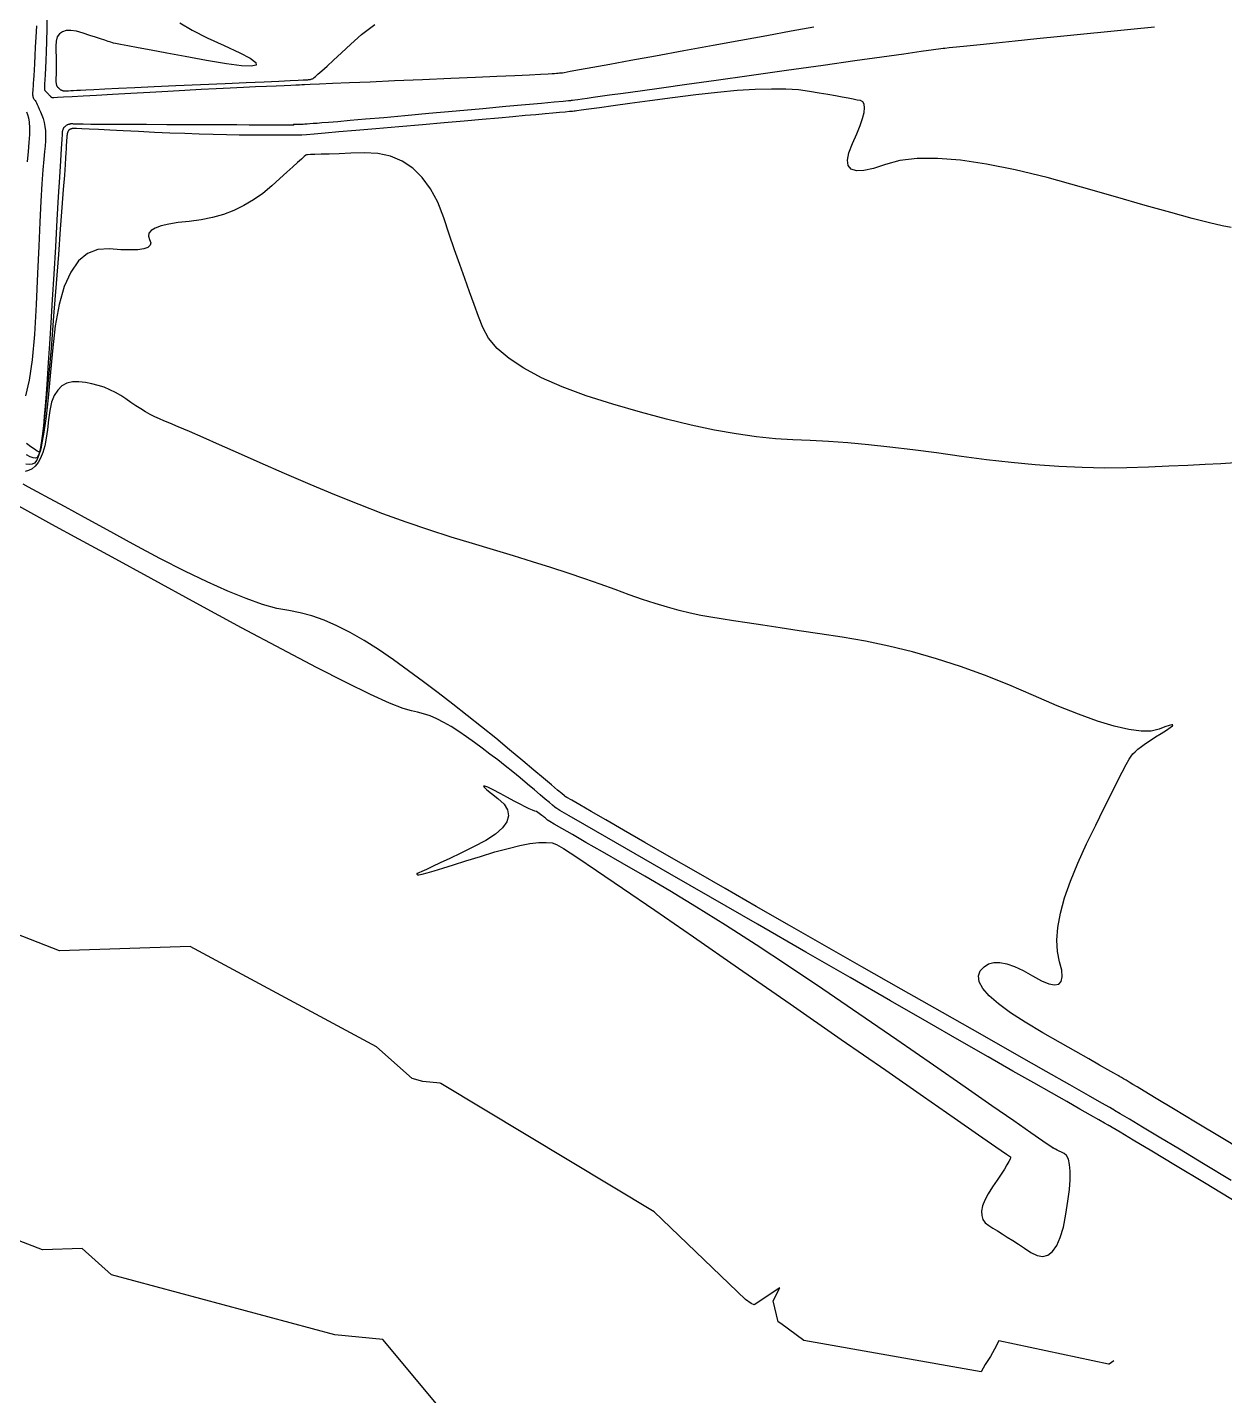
# Model space of a CAD drawing. Header units: metres. Extents: x 729358 to 732680, y 1423022 to 1426117.
# Drawn here: x 730748.8 to 730816, y 1425700.8 to 1425777.6 of the extents above; entities that cross this region are included whole.
import ezdxf

# ---------------------------------------------------------------- set-up
doc = ezdxf.new("R2010")
doc.units = ezdxf.units.M
doc.header["$MEASUREMENT"] = 0
for name, color, linetype in [('CONTOUR', 59, 'Continuous'), ('HR36 IE-Exi_Xref$0$CONTOUR', 8, 'Continuous'), ('HR36 IE-Exi_Xref$0$CONTOURINDEX', 10, 'Continuous'), ('INDEX-CON', 252, 'Continuous')]:
    doc.layers.add(name, color=color, linetype=linetype)

# ---------------------------------------------------------------- blocks, each defined once
blk = doc.blocks.new('ct 50 rai')
at = {"layer": 'CONTOUR'}
for points in [[(-253.243, -6.191), (-253.184, -6.331), (-253.13, -6.513), (-253.097, -6.761), (-253.082, -7.076), (-253.087, -7.457), (-253.111, -7.904), (-253.155, -8.418), (-253.217, -8.999)], [(-189.919, -1.419), (-191.244, -1.553), (-192.567, -1.687), (-193.887, -1.821), (-195.203, -1.955), (-196.516, -2.089), (-197.746, -2.215), (-198.813, -2.324), (-199.715, -2.416), (-200.454, -2.491), (-201.029, -2.55), (-201.44, -2.592), (-201.687, -2.617), (-201.771, -2.626), (-201.772, -2.626), (-201.774, -2.626), (-201.776, -2.626), (-201.777, -2.627), (-201.779, -2.627), (-201.781, -2.627), (-201.782, -2.627), (-201.784, -2.627), (-201.923, -2.647), (-202.336, -2.705), (-203.024, -2.802), (-203.986, -2.937), (-205.223, -3.111), (-206.735, -3.323), (-208.52, -3.574), (-210.581, -3.864), (-212.667, -4.157), (-214.531, -4.419), (-216.172, -4.649), (-217.59, -4.848), (-218.786, -5.015), (-219.759, -5.151), (-220.509, -5.255), (-221.037, -5.328), (-221.427, -5.382), (-221.766, -5.429), (-222.052, -5.468), (-222.286, -5.5), (-222.469, -5.525), (-222.599, -5.543), (-222.677, -5.554), (-222.704, -5.557), (-222.704, -5.557), (-222.705, -5.558), (-222.706, -5.558), (-222.708, -5.558), (-222.71, -5.558), (-222.712, -5.558), (-222.715, -5.559), (-222.718, -5.559), (-222.821, -5.569), (-223.124, -5.596), (-223.626, -5.642), (-224.329, -5.706), (-225.23, -5.788), (-226.332, -5.889), (-227.633, -6.007), (-229.134, -6.144), (-230.652, -6.282), (-232.005, -6.404), (-233.193, -6.511), (-234.216, -6.602), (-235.074, -6.677), (-235.768, -6.737), (-236.296, -6.781), (-236.659, -6.809), (-236.922, -6.829), (-237.15, -6.845), (-237.343, -6.859), (-237.5, -6.871), (-237.623, -6.88), (-237.711, -6.886), (-237.763, -6.89), (-237.781, -6.891), (-237.781, -6.891), (-237.783, -6.891), (-237.785, -6.891), (-237.787, -6.891), (-237.791, -6.892), (-237.795, -6.892), (-237.801, -6.892), (-237.807, -6.892), (-237.817, -6.893), (-237.834, -6.893), (-237.86, -6.893), (-237.892, -6.894), (-237.932, -6.894), (-237.98, -6.894), (-238.035, -6.895), (-238.098, -6.895), (-238.158, -6.896), (-238.207, -6.897), (-238.243, -6.899), (-238.267, -6.901), (-238.279, -6.904), (-238.28, -6.908), (-238.268, -6.912), (-238.244, -6.916), (-238.235, -6.92), (-238.267, -6.924), (-238.341, -6.927), (-238.456, -6.929), (-238.613, -6.93), (-238.812, -6.931), (-239.052, -6.931), (-239.333, -6.93), (-239.692, -6.929), (-240.164, -6.927), (-240.749, -6.924), (-241.448, -6.922), (-242.259, -6.918), (-243.184, -6.915), (-244.222, -6.911), (-245.373, -6.906), (-246.509, -6.902), (-247.504, -6.897), (-248.356, -6.893), (-249.065, -6.889), (-249.633, -6.885), (-250.058, -6.881), (-250.341, -6.877), (-250.482, -6.874), (-250.547, -6.87), (-250.604, -6.868), (-250.652, -6.865), (-250.692, -6.863), (-250.723, -6.862), (-250.745, -6.861), (-250.759, -6.861), (-250.765, -6.861), (-250.768, -6.862), (-250.774, -6.864), (-250.783, -6.866), (-250.796, -6.87), (-250.813, -6.874), (-250.833, -6.879), (-250.856, -6.885), (-250.883, -6.892), (-250.911, -6.9), (-250.938, -6.909), (-250.965, -6.92), (-250.99, -6.933), (-251.014, -6.947), (-251.038, -6.963), (-251.061, -6.981), (-251.083, -7), (-251.103, -7.018), (-251.121, -7.035), (-251.135, -7.049), (-251.148, -7.06), (-251.157, -7.07), (-251.164, -7.077), (-251.169, -7.081), (-251.17, -7.083), (-251.171, -7.086), (-251.173, -7.092), (-251.177, -7.101), (-251.181, -7.114), (-251.186, -7.13), (-251.193, -7.149), (-251.2, -7.171), (-251.209, -7.197), (-251.218, -7.223), (-251.225, -7.246), (-251.231, -7.265), (-251.237, -7.281), (-251.241, -7.294), (-251.244, -7.303), (-251.245, -7.309), (-251.246, -7.311), (-251.246, -7.312), (-251.246, -7.313), (-251.246, -7.314), (-251.246, -7.315), (-251.246, -7.316), (-251.247, -7.317), (-251.247, -7.318), (-251.247, -7.32), (-251.247, -7.321), (-251.247, -7.322), (-251.247, -7.323), (-251.248, -7.325), (-251.248, -7.326), (-251.248, -7.327), (-251.248, -7.328), (-251.248, -7.329), (-251.254, -7.431), (-251.272, -7.733), (-251.302, -8.236), (-251.343, -8.939), (-251.397, -9.843), (-251.462, -10.948), (-251.539, -12.253), (-251.628, -13.759), (-251.719, -15.304), (-251.806, -16.727), (-251.886, -18.028), (-251.961, -19.208), (-252.03, -20.265), (-252.093, -21.2), (-252.151, -22.014), (-252.203, -22.705), (-252.25, -23.297), (-252.295, -23.813), (-252.337, -24.251), (-252.375, -24.613), (-252.412, -24.897), (-252.445, -25.105), (-252.475, -25.236), (-252.502, -25.291), (-252.553, -25.284), (-252.652, -25.231), (-252.8, -25.133), (-252.998, -24.99), (-253.244, -24.802)], [(-185.393, -25.899), (-186.188, -25.942), (-187.073, -25.988), (-188.047, -26.037), (-189.11, -26.089), (-190.263, -26.145), (-191.475, -26.184), (-192.715, -26.191), (-193.985, -26.165), (-195.283, -26.105), (-196.61, -26.011), (-197.965, -25.885), (-199.35, -25.725), (-200.763, -25.532), (-202.16, -25.334), (-203.496, -25.159), (-204.77, -25.008), (-205.984, -24.879), (-207.136, -24.774), (-208.227, -24.692), (-209.257, -24.633), (-210.225, -24.598), (-211.204, -24.546), (-212.264, -24.437), (-213.405, -24.273), (-214.628, -24.052), (-215.932, -23.775), (-217.317, -23.442), (-218.784, -23.053), (-220.332, -22.607), (-221.836, -22.126), (-223.17, -21.628), (-224.336, -21.113), (-225.332, -20.583), (-226.159, -20.036), (-226.816, -19.473), (-227.305, -18.894), (-227.624, -18.299), (-227.863, -17.674), (-228.113, -17.008), (-228.372, -16.3), (-228.641, -15.551), (-228.921, -14.76), (-229.21, -13.927), (-229.51, -13.052), (-229.819, -12.136), (-230.164, -11.259), (-230.57, -10.502), (-231.038, -9.866), (-231.566, -9.35), (-232.155, -8.954), (-232.805, -8.678), (-233.516, -8.523), (-234.288, -8.489), (-235.041, -8.513), (-235.695, -8.533), (-236.249, -8.551), (-236.703, -8.565), (-237.057, -8.576), (-237.312, -8.584), (-237.468, -8.589), (-237.524, -8.59), (-237.56, -8.618), (-237.655, -8.7), (-237.81, -8.837), (-238.025, -9.029), (-238.3, -9.276), (-238.634, -9.577), (-239.028, -9.934), (-239.481, -10.345), (-239.976, -10.76), (-240.495, -11.127), (-241.039, -11.447), (-241.606, -11.72), (-242.197, -11.945), (-242.812, -12.122), (-243.451, -12.252), (-244.114, -12.335), (-244.739, -12.403), (-245.265, -12.487), (-245.692, -12.589), (-246.019, -12.707), (-246.247, -12.843), (-246.376, -12.996), (-246.405, -13.166), (-246.335, -13.353), (-246.266, -13.532), (-246.297, -13.679), (-246.428, -13.793), (-246.66, -13.875), (-246.992, -13.924), (-247.425, -13.94), (-247.959, -13.925), (-248.592, -13.876), (-249.241, -13.909), (-249.819, -14.137), (-250.325, -14.56), (-250.761, -15.179), (-251.126, -15.992), (-251.42, -17.001), (-251.642, -18.205), (-251.794, -19.604), (-251.912, -21.012), (-252.031, -22.243), (-252.153, -23.297), (-252.277, -24.175), (-252.402, -24.875), (-252.531, -25.399), (-252.661, -25.745), (-252.793, -25.915), (-252.936, -25.976), (-253.098, -25.998), (-253.279, -25.979)], [(-185.198, -67.489), (-187.119, -66.335), (-188.744, -65.358), (-190.074, -64.558), (-191.109, -63.936), (-191.849, -63.492), (-192.294, -63.224), (-192.444, -63.134), (-192.446, -63.133), (-192.448, -63.132), (-192.45, -63.131), (-192.451, -63.13), (-192.453, -63.129), (-192.454, -63.128), (-192.455, -63.127), (-192.456, -63.127), (-192.523, -63.089), (-192.722, -62.976), (-193.053, -62.787), (-193.517, -62.524), (-194.113, -62.185), (-194.841, -61.771), (-195.702, -61.282), (-196.695, -60.718), (-197.864, -60.052), (-199.252, -59.258), (-200.861, -58.337), (-202.69, -57.287), (-204.739, -56.11), (-207.007, -54.805), (-209.496, -53.373), (-212.204, -51.812), (-214.847, -50.289), (-217.137, -48.969), (-219.074, -47.852), (-220.66, -46.938), (-221.893, -46.228), (-222.774, -45.72), (-223.303, -45.415), (-223.479, -45.313), (-223.505, -45.292), (-223.582, -45.227), (-223.711, -45.119), (-223.89, -44.969), (-224.121, -44.775), (-224.402, -44.538), (-224.735, -44.259), (-225.119, -43.936), (-225.531, -43.594), (-225.948, -43.254), (-226.369, -42.917), (-226.795, -42.584), (-227.226, -42.253), (-227.661, -41.925), (-228.101, -41.601), (-228.546, -41.279), (-228.985, -40.976), (-229.409, -40.708), (-229.818, -40.475), (-230.211, -40.276), (-230.59, -40.112), (-230.953, -39.984), (-231.3, -39.889), (-231.633, -39.83), (-232.106, -39.699), (-232.876, -39.388), (-233.942, -38.899), (-235.306, -38.231), (-236.965, -37.384), (-238.922, -36.358), (-241.175, -35.154), (-243.725, -33.77), (-246.254, -32.389), (-248.447, -31.192), (-250.302, -30.179), (-251.821, -29.35), (-253.002, -28.705), (-253.846, -28.243)]]:
    blk.add_lwpolyline(points, dxfattribs=at)
at = {"layer": 'CONTOUR', "flags": 128}
blk.add_lwpolyline([(-252.101, -0.618), (-252.106, -1.497), (-252.119, -2.231), (-252.142, -2.821), (-252.168, -3.307), (-252.19, -3.729), (-252.208, -4.088), (-252.222, -4.383), (-252.233, -4.616), (-252.24, -4.784), (-252.243, -4.89), (-252.242, -4.932), (-252.237, -4.945), (-252.227, -4.961), (-252.213, -4.981), (-252.194, -5.005), (-252.171, -5.033), (-252.143, -5.065), (-252.11, -5.1), (-252.073, -5.14), (-252.036, -5.179), (-252.002, -5.214), (-251.973, -5.244), (-251.948, -5.271), (-251.927, -5.293), (-251.91, -5.31), (-251.897, -5.323), (-251.888, -5.332), (-251.881, -5.339), (-251.874, -5.345), (-251.867, -5.351), (-251.859, -5.356), (-251.851, -5.36), (-251.842, -5.364), (-251.833, -5.367), (-251.824, -5.37), (-251.816, -5.372), (-251.808, -5.374), (-251.801, -5.376), (-251.795, -5.378), (-251.791, -5.379), (-251.787, -5.379), (-251.785, -5.38), (-251.783, -5.38), (-251.713, -5.376), (-251.507, -5.365), (-251.164, -5.345), (-250.684, -5.318), (-250.067, -5.283), (-249.313, -5.241), (-248.423, -5.191), (-247.396, -5.133), (-246.327, -5.073), (-245.314, -5.018), (-244.355, -4.966), (-243.451, -4.919), (-242.603, -4.875), (-241.809, -4.836), (-241.069, -4.8), (-240.385, -4.769), (-239.769, -4.742), (-239.235, -4.718), (-238.784, -4.698), (-238.414, -4.681), (-238.126, -4.669), (-237.921, -4.66), (-237.797, -4.654), (-237.756, -4.652), (-237.755, -4.652), (-237.755, -4.652), (-237.754, -4.652), (-237.754, -4.652), (-237.753, -4.652), (-237.752, -4.652), (-237.751, -4.652), (-237.751, -4.652), (-237.645, -4.647), (-237.328, -4.634), (-236.802, -4.611), (-236.065, -4.58), (-235.117, -4.54), (-233.96, -4.49), (-232.592, -4.432), (-231.013, -4.365), (-229.427, -4.297), (-228.033, -4.237), (-226.834, -4.184), (-225.827, -4.139), (-225.015, -4.101), (-224.395, -4.071), (-223.969, -4.048), (-223.737, -4.034), (-223.61, -4.023), (-223.5, -4.014), (-223.406, -4.006), (-223.33, -4), (-223.27, -3.995), (-223.228, -3.992), (-223.202, -3.989), (-223.193, -3.989), (-223.192, -3.988), (-223.19, -3.988), (-223.188, -3.988), (-223.184, -3.988), (-223.181, -3.987), (-223.176, -3.987), (-223.171, -3.986), (-223.165, -3.986), (-223.053, -3.966), (-222.729, -3.907), (-222.194, -3.809), (-221.448, -3.673), (-220.49, -3.497), (-219.321, -3.283), (-217.94, -3.03), (-216.348, -2.738), (-214.698, -2.436), (-213.142, -2.153), (-211.681, -1.888), (-210.314, -1.641), (-209.042, -1.413)], dxfattribs=at)
at = {"layer": 'INDEX-CON'}
for points in [[(-252.689, -1.352), (-252.723, -1.981), (-252.754, -2.545), (-252.782, -3.043), (-252.806, -3.476), (-252.827, -3.845), (-252.844, -4.148), (-252.859, -4.386), (-252.871, -4.578), (-252.881, -4.746), (-252.89, -4.887), (-252.898, -5.004), (-252.903, -5.095), (-252.907, -5.161), (-252.91, -5.201), (-252.911, -5.216), (-252.91, -5.22), (-252.909, -5.228), (-252.907, -5.238), (-252.905, -5.251), (-252.901, -5.268), (-252.897, -5.288), (-252.891, -5.311), (-252.885, -5.337), (-252.878, -5.364), (-252.869, -5.39), (-252.859, -5.415), (-252.847, -5.439), (-252.834, -5.462), (-252.819, -5.484), (-252.802, -5.504), (-252.784, -5.523), (-252.761, -5.553), (-252.73, -5.604), (-252.692, -5.677), (-252.646, -5.771), (-252.592, -5.886), (-252.531, -6.024), (-252.461, -6.182), (-252.385, -6.362), (-252.311, -6.561), (-252.254, -6.777), (-252.212, -7.009), (-252.186, -7.258), (-252.175, -7.523), (-252.179, -7.804), (-252.2, -8.103), (-252.236, -8.417), (-252.281, -8.834), (-252.33, -9.438), (-252.383, -10.229), (-252.439, -11.208), (-252.499, -12.375), (-252.563, -13.728), (-252.631, -15.27), (-252.702, -16.998), (-252.795, -18.686), (-252.927, -20.106), (-253.099, -21.258), (-253.311, -22.141)], [(-244.646, -1.188), (-243.942, -1.601), (-243.111, -2.025), (-242.154, -2.461), (-241.276, -2.862), (-240.684, -3.178), (-240.379, -3.409), (-240.36, -3.555), (-240.627, -3.617), (-241.18, -3.595), (-242.019, -3.488), (-243.144, -3.296), (-244.335, -3.076), (-245.372, -2.884), (-246.255, -2.721), (-246.984, -2.585), (-247.558, -2.477), (-247.978, -2.398), (-248.244, -2.347), (-248.356, -2.324), (-248.412, -2.307), (-248.514, -2.275), (-248.66, -2.228), (-248.852, -2.165), (-249.088, -2.088), (-249.368, -1.995), (-249.694, -1.887), (-250.065, -1.764), (-250.432, -1.661), (-250.75, -1.613), (-251.017, -1.622), (-251.234, -1.685), (-251.401, -1.805), (-251.518, -1.98), (-251.585, -2.21), (-251.601, -2.496), (-251.593, -2.797), (-251.587, -3.07), (-251.583, -3.316), (-251.58, -3.535), (-251.579, -3.727), (-251.58, -3.891), (-251.583, -4.029), (-251.587, -4.139), (-251.592, -4.232), (-251.595, -4.316), (-251.596, -4.39), (-251.596, -4.456), (-251.594, -4.514), (-251.591, -4.562), (-251.586, -4.602), (-251.58, -4.632), (-251.573, -4.658), (-251.566, -4.68), (-251.559, -4.701), (-251.551, -4.72), (-251.544, -4.736), (-251.536, -4.749), (-251.529, -4.761), (-251.521, -4.77), (-251.513, -4.779), (-251.503, -4.789), (-251.491, -4.801), (-251.479, -4.814), (-251.465, -4.828), (-251.45, -4.844), (-251.433, -4.861), (-251.415, -4.879), (-251.396, -4.897), (-251.376, -4.914), (-251.355, -4.929), (-251.333, -4.943), (-251.311, -4.955), (-251.287, -4.966), (-251.263, -4.975), (-251.238, -4.983), (-251.214, -4.989), (-251.192, -4.995), (-251.174, -5), (-251.158, -5.004), (-251.145, -5.007), (-251.135, -5.009), (-251.128, -5.01), (-251.123, -5.011), (-251.107, -5.01), (-251.062, -5.007), (-250.99, -5.003), (-250.891, -4.998), (-250.763, -4.991), (-250.609, -4.982), (-250.426, -4.972), (-250.216, -4.96), (-249.915, -4.944), (-249.459, -4.922), (-248.848, -4.893), (-248.083, -4.857), (-247.162, -4.815), (-246.087, -4.766), (-244.858, -4.711), (-243.473, -4.649), (-242.102, -4.588), (-240.914, -4.535), (-239.909, -4.491), (-239.086, -4.454), (-238.445, -4.425), (-237.987, -4.405), (-237.711, -4.393), (-237.618, -4.388), (-237.616, -4.388), (-237.612, -4.388), (-237.608, -4.388), (-237.602, -4.388), (-237.596, -4.387), (-237.589, -4.387), (-237.58, -4.387), (-237.571, -4.386), (-237.559, -4.386), (-237.544, -4.385), (-237.525, -4.383), (-237.503, -4.382), (-237.476, -4.38), (-237.447, -4.378), (-237.413, -4.375), (-237.376, -4.372), (-237.338, -4.367), (-237.301, -4.36), (-237.265, -4.35), (-237.229, -4.338), (-237.195, -4.323), (-237.162, -4.305), (-237.129, -4.284), (-237.098, -4.261), (-237.03, -4.202), (-236.886, -4.074), (-236.667, -3.876), (-236.373, -3.609), (-236.004, -3.273), (-235.559, -2.867), (-235.039, -2.392), (-234.444, -1.848), (-233.688, -1.275)], [(-185.619, -12.687), (-186.111, -12.589), (-186.839, -12.415), (-187.802, -12.164), (-189.001, -11.838), (-190.435, -11.437), (-192.105, -10.959), (-194.011, -10.406), (-195.954, -9.868), (-197.735, -9.439), (-199.355, -9.119), (-200.812, -8.906), (-202.108, -8.802), (-203.241, -8.806), (-204.213, -8.918), (-205.023, -9.139), (-205.69, -9.361), (-206.233, -9.478), (-206.65, -9.489), (-206.944, -9.394), (-207.113, -9.194), (-207.158, -8.888), (-207.078, -8.477), (-206.874, -7.96), (-206.633, -7.424), (-206.446, -6.955), (-206.311, -6.554), (-206.228, -6.22), (-206.199, -5.953), (-206.221, -5.753), (-206.297, -5.621), (-206.425, -5.555), (-206.605, -5.52), (-206.835, -5.476), (-207.117, -5.423), (-207.449, -5.362), (-207.832, -5.293), (-208.266, -5.216), (-208.751, -5.13), (-209.287, -5.036), (-209.899, -4.956), (-210.61, -4.911), (-211.422, -4.902), (-212.334, -4.929), (-213.346, -4.991), (-214.458, -5.089), (-215.671, -5.223), (-216.984, -5.392), (-218.261, -5.568), (-219.369, -5.72), (-220.307, -5.849), (-221.074, -5.954), (-221.672, -6.036), (-222.1, -6.095), (-222.358, -6.131), (-222.445, -6.143), (-222.448, -6.143), (-222.451, -6.143), (-222.453, -6.143), (-222.455, -6.144), (-222.456, -6.144), (-222.458, -6.144), (-222.459, -6.144), (-222.46, -6.144), (-222.495, -6.147), (-222.598, -6.157), (-222.77, -6.172), (-223.009, -6.194), (-223.317, -6.222), (-223.693, -6.257), (-224.137, -6.297), (-224.65, -6.344), (-225.248, -6.398), (-225.951, -6.461), (-226.757, -6.532), (-227.667, -6.613), (-228.682, -6.701), (-229.8, -6.799), (-231.023, -6.905), (-232.349, -7.02), (-233.641, -7.132), (-234.762, -7.229), (-235.71, -7.311), (-236.487, -7.379), (-237.092, -7.431), (-237.524, -7.468), (-237.785, -7.491), (-237.874, -7.498), (-237.877, -7.498), (-237.88, -7.499), (-237.884, -7.499), (-237.888, -7.499), (-237.892, -7.499), (-237.897, -7.499), (-237.902, -7.499), (-237.907, -7.499), (-237.954, -7.499), (-238.084, -7.499), (-238.298, -7.498), (-238.595, -7.497), (-238.975, -7.496), (-239.438, -7.494), (-239.985, -7.492), (-240.615, -7.489), (-241.302, -7.484), (-242.02, -7.473), (-242.768, -7.457), (-243.547, -7.435), (-244.356, -7.407), (-245.196, -7.374), (-246.066, -7.335), (-246.967, -7.291), (-247.827, -7.247), (-248.575, -7.21), (-249.209, -7.179), (-249.731, -7.156), (-250.14, -7.138), (-250.436, -7.128), (-250.62, -7.124), (-250.691, -7.126), (-250.705, -7.132), (-250.719, -7.138), (-250.732, -7.142), (-250.745, -7.147), (-250.757, -7.151), (-250.769, -7.155), (-250.78, -7.158), (-250.791, -7.161), (-250.801, -7.164), (-250.811, -7.167), (-250.821, -7.171), (-250.83, -7.176), (-250.839, -7.181), (-250.848, -7.187), (-250.856, -7.194), (-250.864, -7.201), (-250.872, -7.208), (-250.879, -7.216), (-250.886, -7.225), (-250.893, -7.234), (-250.899, -7.244), (-250.905, -7.254), (-250.911, -7.265), (-250.916, -7.276), (-250.921, -7.287), (-250.925, -7.298), (-250.93, -7.308), (-250.934, -7.318), (-250.937, -7.328), (-250.941, -7.338), (-250.944, -7.347), (-250.947, -7.355), (-250.95, -7.363), (-250.952, -7.37), (-250.954, -7.376), (-250.956, -7.381), (-250.957, -7.385), (-250.958, -7.388), (-250.958, -7.39), (-250.959, -7.39), (-250.959, -7.391), (-250.959, -7.394), (-250.96, -7.399), (-250.961, -7.406), (-250.962, -7.414), (-250.963, -7.424), (-250.965, -7.436), (-250.967, -7.45), (-250.969, -7.464), (-250.971, -7.478), (-250.973, -7.493), (-250.975, -7.507), (-250.977, -7.521), (-250.978, -7.534), (-250.98, -7.548), (-250.982, -7.562), (-250.984, -7.592), (-250.989, -7.656), (-250.995, -7.755), (-251.004, -7.887), (-251.014, -8.054), (-251.026, -8.254), (-251.04, -8.489), (-251.056, -8.757), (-251.081, -9.146), (-251.123, -9.742), (-251.182, -10.544), (-251.257, -11.552), (-251.349, -12.768), (-251.458, -14.19), (-251.584, -15.819), (-251.726, -17.654), (-251.872, -19.474), (-252.01, -21.059), (-252.138, -22.407), (-252.258, -23.518), (-252.369, -24.394), (-252.471, -25.033), (-252.564, -25.436), (-252.648, -25.603), (-252.744, -25.63), (-252.875, -25.615), (-253.04, -25.556), (-253.239, -25.455)], [(-184.284, -64.932), (-186.091, -63.841), (-187.616, -62.921), (-188.858, -62.171), (-189.818, -61.592), (-190.496, -61.183), (-190.891, -60.945), (-191.13, -60.802), (-191.336, -60.678), (-191.511, -60.573), (-191.654, -60.486), (-191.766, -60.42), (-191.845, -60.372), (-191.893, -60.343), (-191.909, -60.333), (-191.91, -60.333), (-191.911, -60.332), (-191.912, -60.332), (-191.914, -60.331), (-191.916, -60.329), (-191.918, -60.328), (-191.921, -60.326), (-191.924, -60.324), (-191.994, -60.285), (-192.196, -60.17), (-192.531, -59.979), (-192.998, -59.714), (-193.597, -59.373), (-194.329, -58.957), (-195.194, -58.466), (-196.19, -57.899), (-197.175, -57.316), (-198.004, -56.776), (-198.676, -56.277), (-199.193, -55.822), (-199.553, -55.408), (-199.758, -55.037), (-199.806, -54.708), (-199.698, -54.421), (-199.49, -54.193), (-199.236, -54.04), (-198.938, -53.962), (-198.594, -53.959), (-198.206, -54.031), (-197.772, -54.179), (-197.294, -54.401), (-196.77, -54.698), (-196.268, -54.978), (-195.856, -55.151), (-195.532, -55.215), (-195.297, -55.171), (-195.152, -55.018), (-195.095, -54.758), (-195.127, -54.389), (-195.248, -53.912), (-195.369, -53.343), (-195.402, -52.701), (-195.345, -51.985), (-195.2, -51.195), (-194.966, -50.331), (-194.643, -49.393), (-194.231, -48.381), (-193.73, -47.295), (-193.214, -46.235), (-192.756, -45.302), (-192.357, -44.496), (-192.016, -43.816), (-191.734, -43.262), (-191.509, -42.835), (-191.343, -42.535), (-191.236, -42.362), (-191.141, -42.245), (-191.012, -42.117), (-190.851, -41.976), (-190.656, -41.823), (-190.427, -41.658), (-190.166, -41.481), (-189.87, -41.291), (-189.542, -41.09), (-189.242, -40.904), (-189.032, -40.764), (-188.912, -40.668), (-188.883, -40.616), (-188.943, -40.609), (-189.094, -40.647), (-189.335, -40.729), (-189.665, -40.856), (-190.104, -40.957), (-190.67, -40.961), (-191.361, -40.869), (-192.178, -40.681), (-193.122, -40.396), (-194.191, -40.014), (-195.387, -39.536), (-196.708, -38.962), (-198.088, -38.366), (-199.457, -37.823), (-200.817, -37.334), (-202.165, -36.898), (-203.504, -36.516), (-204.832, -36.187), (-206.15, -35.911), (-207.458, -35.689), (-208.713, -35.5), (-209.873, -35.325), (-210.938, -35.164), (-211.907, -35.016), (-212.782, -34.881), (-213.561, -34.761), (-214.244, -34.653), (-214.833, -34.56), (-215.39, -34.46), (-215.98, -34.333), (-216.603, -34.18), (-217.258, -34.001), (-217.946, -33.795), (-218.667, -33.562), (-219.421, -33.304), (-220.207, -33.018), (-221.034, -32.717), (-221.91, -32.409), (-222.836, -32.095), (-223.811, -31.775), (-224.835, -31.449), (-225.908, -31.117), (-227.031, -30.779), (-228.203, -30.434), (-229.415, -30.069), (-230.658, -29.667), (-231.931, -29.228), (-233.235, -28.754), (-234.57, -28.242), (-235.935, -27.695), (-237.331, -27.111), (-238.757, -26.491), (-240.125, -25.886), (-241.343, -25.348), (-242.413, -24.878), (-243.334, -24.475), (-244.106, -24.139), (-244.73, -23.87), (-245.205, -23.668), (-245.531, -23.534), (-245.784, -23.427), (-246.041, -23.306), (-246.302, -23.172), (-246.567, -23.026), (-246.835, -22.866), (-247.107, -22.693), (-247.383, -22.507), (-247.663, -22.308), (-247.951, -22.113), (-248.251, -21.939), (-248.563, -21.787), (-248.888, -21.655), (-249.225, -21.545), (-249.575, -21.456), (-249.937, -21.389), (-250.312, -21.342), (-250.671, -21.344), (-250.989, -21.422), (-251.265, -21.576), (-251.498, -21.806), (-251.69, -22.112), (-251.839, -22.493), (-251.947, -22.951), (-252.012, -23.485), (-252.066, -24.028), (-252.137, -24.513), (-252.226, -24.942), (-252.333, -25.313), (-252.457, -25.628), (-252.6, -25.885), (-252.76, -26.085), (-252.938, -26.227), (-253.127, -26.323), (-253.321, -26.381)], [(-185.619, -66.195), (-187.175, -65.26), (-188.524, -64.449), (-189.666, -63.763), (-190.601, -63.201), (-191.328, -62.764), (-191.848, -62.452), (-192.16, -62.264), (-192.266, -62.2), (-192.267, -62.2), (-192.269, -62.199), (-192.27, -62.198), (-192.272, -62.197), (-192.274, -62.196), (-192.275, -62.195), (-192.277, -62.194), (-192.279, -62.193), (-192.429, -62.107), (-192.877, -61.852), (-193.623, -61.429), (-194.666, -60.836), (-196.007, -60.073), (-197.645, -59.142), (-199.582, -58.042), (-201.815, -56.772), (-204.14, -55.45), (-206.349, -54.192), (-208.442, -52.999), (-210.419, -51.87), (-212.281, -50.805), (-214.027, -49.805), (-215.658, -48.868), (-217.172, -47.997), (-218.538, -47.209), (-219.722, -46.527), (-220.724, -45.95), (-221.543, -45.477), (-222.181, -45.11), (-222.636, -44.847), (-222.909, -44.69), (-223.001, -44.637), (-223.049, -44.596), (-223.196, -44.473), (-223.44, -44.269), (-223.781, -43.982), (-224.22, -43.613), (-224.756, -43.163), (-225.39, -42.63), (-226.122, -42.016), (-226.906, -41.364), (-227.7, -40.717), (-228.502, -40.076), (-229.313, -39.441), (-230.133, -38.811), (-230.962, -38.187), (-231.799, -37.568), (-232.646, -36.956), (-233.482, -36.379), (-234.29, -35.869), (-235.068, -35.424), (-235.817, -35.047), (-236.538, -34.735), (-237.229, -34.489), (-237.891, -34.31), (-238.524, -34.197), (-239.202, -34.069), (-239.998, -33.844), (-240.913, -33.522), (-241.946, -33.103), (-243.097, -32.587), (-244.366, -31.974), (-245.754, -31.265), (-247.261, -30.459), (-248.728, -29.658), (-250, -28.963), (-251.077, -28.375), (-251.958, -27.894), (-252.643, -27.52), (-253.133, -27.253), (-253.427, -27.092)]]:
    blk.add_lwpolyline(points, dxfattribs=at)
at = {"layer": 'INDEX-CON', "flags": 128}
blk.add_lwpolyline([(-224.617, -45.479), (-224.703, -45.456), (-224.838, -45.404), (-225.021, -45.322), (-225.252, -45.21), (-225.532, -45.069), (-225.86, -44.897), (-226.237, -44.697), (-226.661, -44.467), (-227.056, -44.256), (-227.342, -44.116), (-227.52, -44.046), (-227.59, -44.046), (-227.551, -44.116), (-227.403, -44.255), (-227.148, -44.465), (-226.783, -44.744), (-226.439, -45.062), (-226.241, -45.386), (-226.191, -45.717), (-226.288, -46.055), (-226.532, -46.398), (-226.924, -46.749), (-227.463, -47.106), (-228.15, -47.469), (-228.864, -47.813), (-229.486, -48.111), (-230.016, -48.365), (-230.454, -48.573), (-230.8, -48.735), (-231.055, -48.853), (-231.217, -48.925), (-231.288, -48.951), (-231.309, -48.956), (-231.325, -48.963), (-231.334, -48.97), (-231.338, -48.98), (-231.336, -48.991), (-231.327, -49.003), (-231.313, -49.017), (-231.293, -49.032), (-231.218, -49.03), (-231.038, -48.992), (-230.754, -48.917), (-230.366, -48.806), (-229.873, -48.659), (-229.275, -48.476), (-228.574, -48.256), (-227.768, -48), (-226.95, -47.749), (-226.213, -47.546), (-225.557, -47.39), (-224.982, -47.282), (-224.487, -47.222), (-224.074, -47.209), (-223.741, -47.243), (-223.49, -47.325), (-223.1, -47.558), (-222.354, -48.043), (-221.251, -48.782), (-219.791, -49.775), (-217.974, -51.02), (-215.801, -52.519), (-213.27, -54.271), (-210.383, -56.276), (-207.508, -58.276), (-205.012, -60.011), (-202.896, -61.482), (-201.159, -62.688), (-199.802, -63.63), (-198.824, -64.307), (-198.226, -64.72), (-198.008, -64.868), (-197.999, -64.909), (-198.028, -64.998), (-198.096, -65.136), (-198.203, -65.323), (-198.348, -65.559), (-198.531, -65.843), (-198.753, -66.177), (-199.014, -66.559), (-199.262, -66.949), (-199.447, -67.304), (-199.569, -67.626), (-199.627, -67.914), (-199.622, -68.168), (-199.554, -68.388), (-199.422, -68.574), (-199.226, -68.726), (-198.991, -68.868), (-198.739, -69.024), (-198.469, -69.193), (-198.182, -69.375), (-197.878, -69.571), (-197.557, -69.781), (-197.219, -70.004), (-196.864, -70.241), (-196.515, -70.42), (-196.195, -70.472), (-195.905, -70.395), (-195.643, -70.191), (-195.41, -69.859), (-195.207, -69.399), (-195.033, -68.812), (-194.888, -68.096), (-194.776, -67.36), (-194.699, -66.713), (-194.659, -66.153), (-194.655, -65.682), (-194.686, -65.298), (-194.754, -65.003), (-194.858, -64.795), (-194.998, -64.676), (-195.146, -64.605), (-195.274, -64.543), (-195.383, -64.491), (-195.472, -64.448), (-195.542, -64.415), (-195.592, -64.391), (-195.623, -64.376), (-195.633, -64.371), (-195.771, -64.276), (-196.182, -63.991), (-196.866, -63.516), (-197.823, -62.853), (-199.053, -61.999), (-200.556, -60.956), (-202.332, -59.723), (-204.381, -58.301), (-206.515, -56.831), (-208.545, -55.452), (-210.471, -54.165), (-212.292, -52.97), (-214.01, -51.868), (-215.624, -50.857), (-217.134, -49.939), (-218.54, -49.112), (-219.81, -48.38), (-220.91, -47.746), (-221.841, -47.21), (-222.603, -46.771), (-223.196, -46.429), (-223.619, -46.185), (-223.873, -46.038), (-223.958, -45.989), (-223.961, -45.987), (-223.969, -45.981), (-223.982, -45.97), (-223.999, -45.956), (-224.021, -45.937), (-224.048, -45.914), (-224.08, -45.887), (-224.117, -45.856), (-224.159, -45.822), (-224.207, -45.783), (-224.261, -45.742), (-224.321, -45.696), (-224.386, -45.647), (-224.457, -45.595), (-224.534, -45.539), (-224.617, -45.479)], dxfattribs=at)

msp = doc.modelspace()

# ---------------------------------------------------------------- linework, layer by layer
at = {"layer": 'HR36 IE-Exi_Xref$0$CONTOUR', "elevation": 77.5, "flags": 128}
msp.add_lwpolyline([(730809.815, 1425702.705), (730809.559, 1425702.52), (730809.553, 1425702.521), (730809.519, 1425702.527), (730803.365, 1425703.824), (730803.112, 1425703.354), (730802.884, 1425702.947), (730802.6, 1425702.495), (730802.371, 1425702.086), (730792.412, 1425703.844), (730791.127, 1425704.811), (730790.964, 1425704.899), (730790.963, 1425704.899), (730790.685, 1425706.084), (730791.061, 1425706.815), (730789.617, 1425705.852), (730789.463, 1425705.935), (730789.132, 1425706.158), (730784.007, 1425711.072), (730772.031, 1425718.286), (730771.99, 1425718.309), (730771.028, 1425718.403), (730770.429, 1425718.563), (730768.423, 1425720.349), (730757.959, 1425725.969), (730750.616, 1425725.742), (730746.141, 1425727.467)], dxfattribs=at)
at = {"layer": 'HR36 IE-Exi_Xref$0$CONTOURINDEX', "elevation": 78, "flags": 128}
msp.add_lwpolyline([(730776.485, 1425694.648), (730768.767, 1425703.91), (730766.084, 1425704.171), (730753.55, 1425707.534), (730751.892, 1425709.011), (730749.664, 1425708.942), (730734.578, 1425714.755)], dxfattribs=at)

# ---------------------------------------------------------------- block references
msp.add_blockref('ct 50 rai', (731002.018, 1425779.034, 78))

doc.saveas('drawing.dxf')
